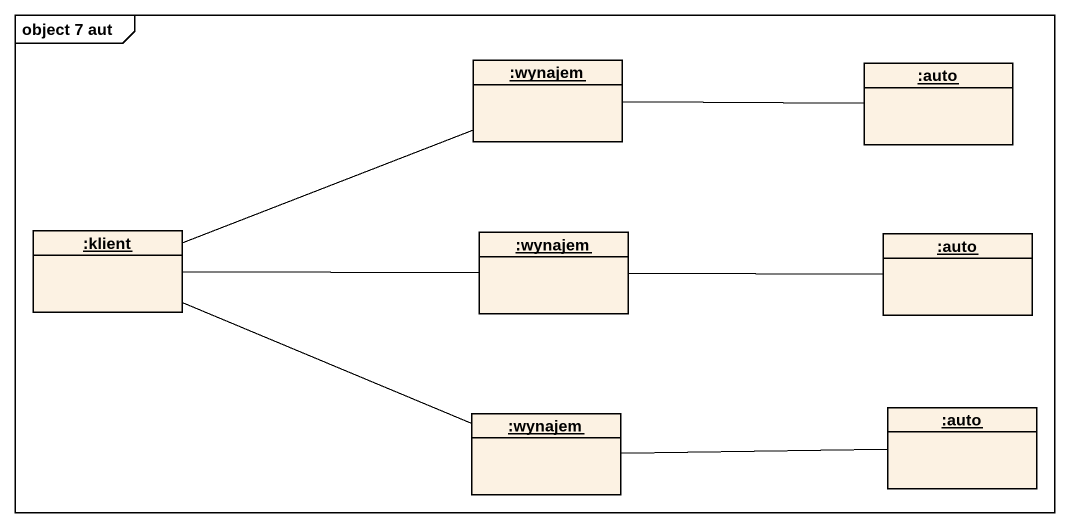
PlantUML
@startuml
mainframe object 7 aut
hide circle
hide empty members
object ":wynajem" as wynajem
object ":auto" as auto
object ":klient" as klient
object ":wynajem" as wynajem_2
object ":auto" as auto_2
object ":wynajem" as wynajem_3
object ":auto" as auto_3
wynajem -right- auto
wynajem -left- klient
wynajem_2 -left- klient
wynajem_2 -right- auto_2
wynajem_3 -left- klient
wynajem_3 -right- auto_3
@enduml
